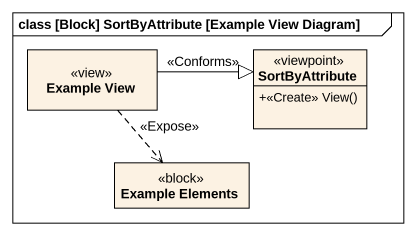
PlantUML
@startuml
mainframe class [Block] SortByAttribute [Example View Diagram]
hide circle
hide empty members
skinparam classAttributeIconSize 0
class "Example View" as Example_View <<view>>
class SortByAttribute <<viewpoint>> {
  +<<Create>> View()
}
class "Example Elements" as Example_Elements <<block>>
Example_View -right-|> SortByAttribute : <<Conforms>>
Example_View ..> Example_Elements : <<Expose>>
@enduml
